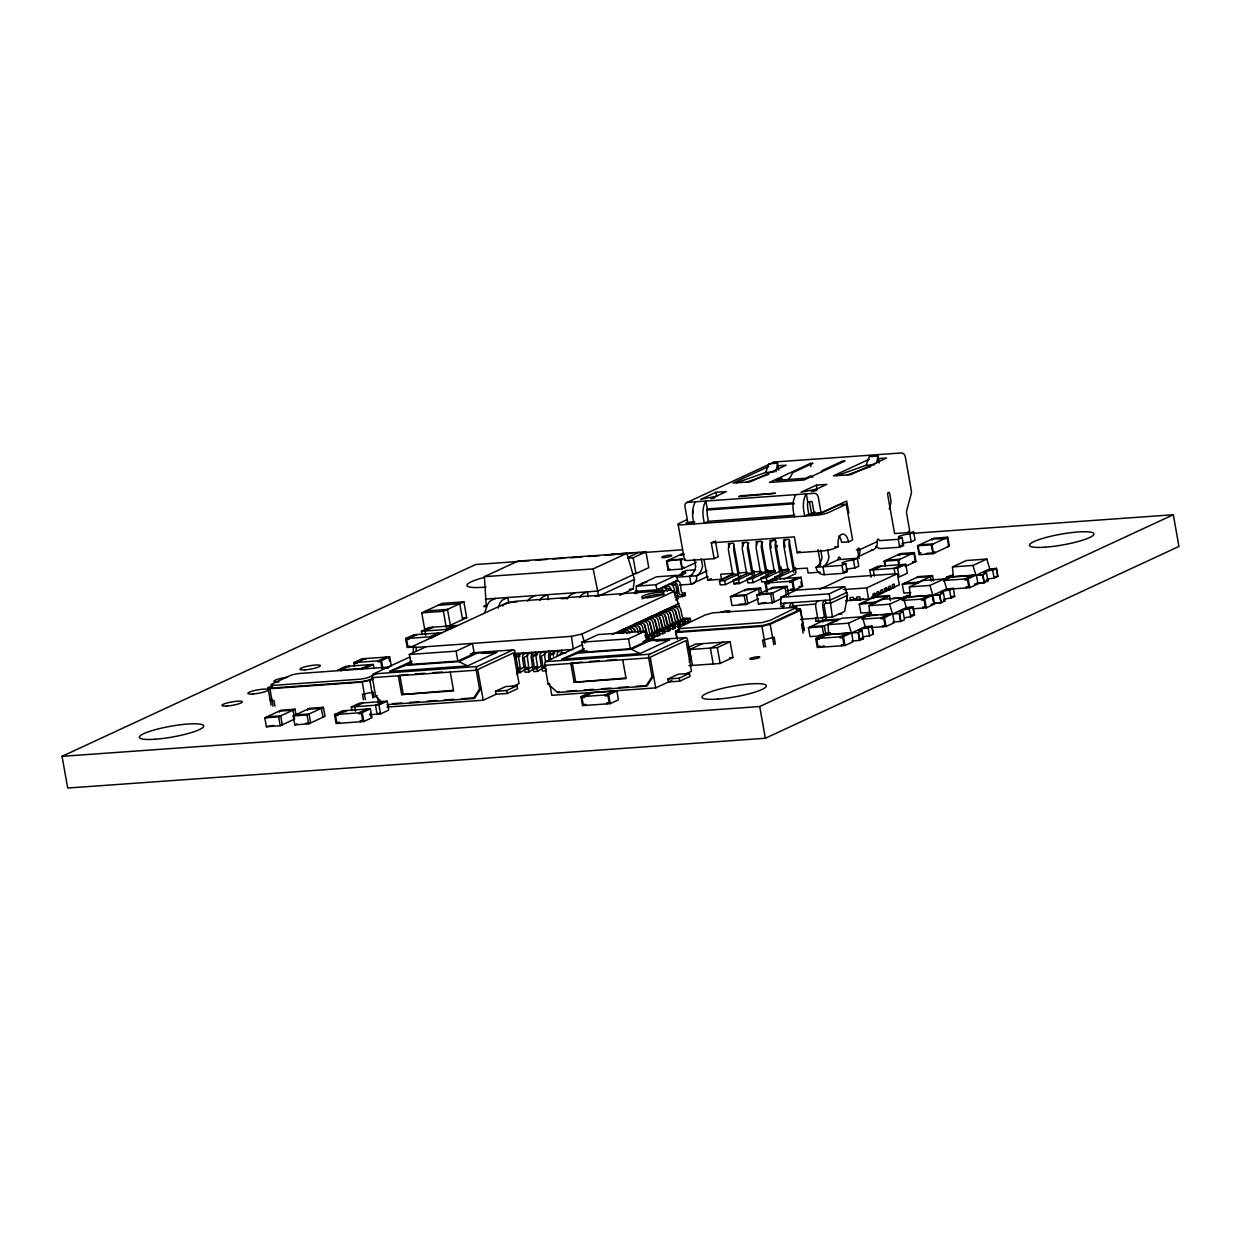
<?xml version="1.0" encoding="UTF-8"?>
<svg xmlns="http://www.w3.org/2000/svg" width="1241" height="1241" viewBox="0 0 1241 1241"><rect width="100%" height="100%" fill="white"/><g stroke="black" fill="none" stroke-linecap="round" stroke-linejoin="round"><path stroke-width="1.5" d="M416.138 651.199L416.2 647.414L413.532 646.096L413.067 653.495M636.214 591.29L636.307 586.155L656.396 576.832L675.942 575.436L677.772 580.168L657.001 589.801L636.214 591.29L636.664 593.756M784.421 606.244L780.946 606.492L780.682 597.293L796.086 590.142L844.625 586.683L847.541 595.323L844.671 611.379L832.385 617.072L824.862 617.615M634.477 593.648L635.252 591.368L637.005 590.39M619.693 595.246L633.143 588.994L634.508 579.438L626.798 553.315L517.978 561.087L484.347 576.677L486.162 604.088M776.044 471.735L777.518 463.188L768.862 463.808L765.65 472.464L736.456 482.796M876.735 462.862L877.93 456.021L869.274 456.641L866.063 465.313L836.868 475.629M676.035 593.881L677.136 588.265M889.223 508.95L890.666 503.675A8.268 6.888 65.1 0 0 890.805 499.875L889.75 493.934A2.048 1.07 85.9 0 0 888.37 492.413A2.048 1.07 85.9 0 0 887.703 494.88L894.59 533.537L913.624 532.172L915.036 540.099L911.204 541.883A7.663 1.272 -10.1 0 0 902.083 543.651M498.153 608.152L499.487 604.367A14.939 7.865 85.9 0 1 502.977 599.775L507.786 597.526L508.655 602.474L504.28 604.507A9.819 5.181 85.9 0 0 503.458 605.05M528.728 666.758L527.394 657.606A3.661 1.924 85.9 0 1 528.449 653.929L531.691 652.394M516.69 674.127L518.474 670.993L515.124 652.161A3.056 1.613 85.9 0 0 513.06 649.896L472.666 652.782M689.158 661.825L690.927 658.676L687.576 639.86A3.056 1.613 85.9 0 0 685.513 637.595L645.118 640.48M473.364 698.512L479.569 689.034L481.105 688.321L474.9 697.799L473.364 698.512L386.99 704.671M645.832 686.195L652.037 676.717L653.573 676.019L647.368 685.482L645.832 686.195L557.535 692.494L548.165 684.132L544.799 665.3A3.056 1.613 85.9 0 1 545.807 661.624L581.641 645.01A3.056 1.613 85.9 0 1 582.681 645.18M523.857 667.131L522.554 657.963A3.661 1.924 85.9 0 1 523.593 654.271L526.851 652.735L527.347 655.512L524.043 657.451L525.424 666.557A3.258 1.722 85.9 0 1 524.617 669.737L520.258 672.606L516.458 672.886M523.795 667.193L519.638 669.892L520.258 672.606M528.635 666.851L524.493 669.551L525.114 672.265L528.93 671.986L533.273 669.132A3.258 1.722 85.9 0 0 534.095 665.936L532.715 656.83L536.003 654.907L535.507 652.13L532.265 653.666A3.661 1.924 85.9 0 0 531.21 657.342L532.529 666.495L528.309 669.287L524.493 669.551M679.479 630.087L678.874 631.188L681.433 631.421L762.827 625.464L770.459 623.339L795.574 611.704L797.451 610.355L796.102 609.75M517.218 669.271L520.119 667.239L518.738 658.226A3.661 1.924 85.9 0 1 519.793 654.55L523.035 653.014M533.149 668.93L536.965 668.666L541.2 665.874L539.866 656.722A3.661 1.924 85.9 0 1 540.921 653.045L544.163 651.509L544.659 654.286L541.371 656.21L542.751 665.316A3.258 1.722 85.9 0 1 541.945 668.511L537.586 671.365L533.77 671.645L533.149 668.93L537.431 665.998L536.065 657.001A3.661 1.924 85.9 0 1 537.105 653.309L540.362 651.773M541.821 668.31L545.621 668.046L546.242 670.76L542.441 671.024L541.821 668.31L545.962 665.61M744.383 542.674L744.057 542.875A6.127 3.227 85.9 0 0 742.32 549.236L746.679 573.807M758.235 541.697L757.91 541.898A6.127 3.227 85.9 0 0 756.172 548.243L760.857 574.676M785.925 539.711L785.6 539.913A6.127 3.227 85.9 0 0 783.862 546.273L788.221 570.844M515.62 657.575L518.676 656.132L518.18 653.355L514.937 654.891A3.661 1.924 85.9 0 0 514.348 655.636M677.322 639.317L676.097 632.491L677.493 631.343L675.476 631.048L676.686 637.874M803.718 629.234L800.073 608.695L798.677 609.858L800.693 610.153L804.354 630.692M483.928 613.488L484.052 613.411A3.335 1.753 85.9 0 0 484.843 612.387L487.372 605.236A14.939 7.865 85.9 0 1 490.847 600.644L495.655 598.395M912.399 533.366L1173.303 514.736L1178.95 546.459L765.356 738.255L67.697 788.035L62.05 756.327L475.644 564.531L529.767 560.668M431.806 628.194L424.593 628.722L421.754 612.852L442.23 603.359L463.87 601.823L466.694 617.677L446.233 627.17L443.394 611.317L463.87 601.823M271.081 705.245L267.963 687.747L273.175 685.327M686.847 502.527L773.857 462.179M768.831 466.414L732.997 483.044L750.309 481.803L786.142 465.189L778.448 465.732M715.979 492.289L700.622 499.409L716.693 496.245L715.979 492.289L726.373 491.545L711.015 498.665L714.583 497.967M271.236 699.241L270.104 699.769A5.631 0.946 -10.1 0 1 272.663 699.908M354.43 666.169L353.794 662.601L361.984 658.8L389.674 656.83L391.272 665.75L386.354 668.03M405.574 638.588L413.765 634.787L441.47 632.817L433.28 636.602L405.574 638.588L407.172 647.507L414.401 646.98M421.444 631.219L429.634 627.434L457.34 625.448L449.149 629.249L421.444 631.219L422.08 634.787M417.24 634.539L409.049 638.339L409.22 639.332L406.629 639.518L407.855 646.452L410.461 646.266L410.631 647.259L505.351 603.514L515.775 601.249L671.04 590.173L673.723 591.492L679.463 606.322M433.093 627.186L424.903 630.971L425.71 635.439M438.011 633.05L429.82 636.85L429.991 637.843L432.597 637.657M453.88 625.697L445.69 629.497L445.86 630.49M373.293 664.416L365.102 668.216L337.412 670.202L345.603 666.401L373.293 664.416L373.929 667.984M353.794 662.601L381.483 660.631L389.674 656.83M687.343 519.545L678.967 523.438A8.966 1.489 -10.1 0 0 681.805 524.834L816.826 515.201A8.966 1.489 -10.1 0 0 827.856 512.812L846.284 504.265L852.629 539.944L848.534 541.852L841.615 542.333A10.207 5.383 85.9 0 0 838.869 536.019M788.562 478.762A17.483 9.214 85.9 0 0 792.487 472.759L812.964 463.265L810.373 463.451L769.42 482.439L804.044 479.972L844.997 460.985L842.406 461.171L821.93 470.665A17.483 9.214 85.9 0 1 821.309 472.216M279.287 712.148L279.116 711.155L292.969 710.162L294.551 719.097L280.218 725.737L266.381 726.73L264.783 717.81L281.164 710.209L295.017 709.216L295.963 714.568M535.476 595.54L530.667 597.805A14.939 7.865 85.9 0 0 527.751 601.156M484.347 576.677L593.151 568.921L626.798 553.315M409.344 654.488L456.083 651.153L472.464 643.567L474.233 653.48L457.851 661.065L411.112 664.4L409.344 654.488L425.725 646.902M264.783 717.81L278.636 716.817L295.017 709.216M381.065 701.227L375.697 696.449L372.347 677.617A3.056 1.613 85.9 0 1 373.355 673.925L409.189 657.311A3.056 1.613 85.9 0 1 410.228 657.497M375.976 673.987L369.399 677.028A7.508 1.257 -10.1 0 1 359.269 679.23L274.602 685.28A7.508 1.257 -10.1 0 1 271.996 683.993L290.068 675.6A7.508 1.257 -10.1 0 1 300.198 673.413L384.881 667.363A7.508 1.257 -10.1 0 1 388.231 668.216M627.822 557.519L639.022 552.323M708.394 521.329L704.299 523.237L703.414 518.273A16.598 8.749 85.9 0 1 705.896 501.038L707.308 508.965A13.527 7.12 85.9 0 0 707.51 516.38L708.394 521.329L794.674 515.186M266.381 726.73L273.609 725.411M373.138 678.067L369.865 679.587A7.508 1.257 -10.1 0 1 359.735 681.79L275.052 687.824A7.508 1.257 -10.1 0 1 272.462 686.537M627.962 558.14L633.143 557.767L645.94 551.826L648.764 567.68L635.966 573.621L632.507 573.869M293.202 715.933L309.583 708.332L323.42 707.339L325.018 716.259L308.637 723.86L294.784 724.853L293.202 715.933L307.039 714.94L323.42 707.339M267.963 687.747A5.631 0.946 -10.1 0 1 269.918 688.708L362.232 682.131A5.631 0.946 -10.1 0 1 369.834 680.471L373.308 678.858M472.588 652.983L496.741 652.363L467.562 665.905L389.658 671.459L411.965 661.112M389.658 671.459L411.841 663.051M575.297 592.702L570.488 594.966A14.939 7.865 85.9 0 0 567.277 598.922M407.544 674.499L398.314 675.756L401.665 694.588L453.601 690.88L450.25 672.048M294.784 724.853L296.832 723.891M869.227 459.263L833.409 475.877L850.721 474.636L886.539 458.022L878.845 458.565M816.392 485.122L801.034 492.243L817.09 489.078L816.392 485.122L826.77 484.378L811.412 491.498L816.78 490.443M633.639 574.49L597.805 591.104L485.278 599.124M334.496 714.583L342.687 710.783L370.392 708.797L371.974 717.717L363.784 721.517L336.078 723.503L334.496 714.583L362.201 712.598L370.392 708.797M351.917 710.535L351.281 706.967L359.471 703.182L387.161 701.196L388.759 710.116L380.568 713.916L369.539 714.707M696.263 562.39L681.93 569.03L668.077 570.022L666.495 561.103L682.876 553.502M375.697 696.449L377.233 695.736M362.93 702.933L354.74 706.718L355.531 711.186M667.177 561.847L668.713 561.134M682.534 554.727L680.999 555.441L680.828 554.448L684.287 554.2M685.327 559.117A8.966 1.489 -10.1 0 0 688.15 560.513L714.118 558.667L711.295 542.813L714.025 541.541M595.215 596.3L598.689 596.052L634.508 579.438M406.97 665.3L458.906 661.593L478.359 652.58M666.495 561.103L682.395 559.164L681.03 560.87L682.271 567.804L683.807 567.09L683.977 568.083M366.917 709.045L358.727 712.846L358.913 713.839L361.503 713.653L362.744 720.587L360.138 720.773L360.324 721.766M383.702 701.444L375.511 705.245L377.093 714.164L380.382 712.644M668.077 570.022L670.124 569.076M351.281 706.967L378.97 704.997L387.161 701.196M401.665 694.588L453.213 690.306M373.355 673.925L477.227 666.51L513.06 649.896M682.659 575.467L682.1 572.287L685.932 570.519L695.456 569.836M636.307 586.155L655.837 584.759L675.942 575.436M808.806 514.177L804.711 516.07L803.827 511.106A16.598 8.749 85.9 0 1 806.293 493.871L807.72 501.798A13.527 7.12 85.9 0 0 807.922 509.213L808.806 514.177L820.922 513.309L839.35 504.761L846.284 504.265M714.118 558.667L718.213 556.775L715.39 540.905M809.628 502.667L811.567 513.572L814.98 511.99M811.567 513.572L821.077 512.89L846.672 501.023L848.797 512.921M679.603 585.023L691.035 584.201L689.624 576.274L692.494 574.94M673.196 584.961L675.507 585.287A1.784 1.489 65.1 0 1 676.081 586.419L677.477 594.237A3.211 2.684 65.1 0 0 678.036 595.649L679.354 596.797A2.451 2.048 65.1 0 0 680.27 596.952L685.404 595.463L684.97 592.996C674.22 601.094 682.333 580.369 672.762 582.494L673.196 584.961L676.066 583.627M706.982 570.938L696.542 575.777L676.283 577.22M775.47 539.137L771.747 540.905A6.127 3.227 85.9 0 0 770.025 547.25L774.368 571.837M416.2 647.414L571.481 636.338L581.889 634.073L673.723 591.492M692.462 583.534L706.393 577.081A7.942 6.624 65.1 0 0 708.161 576.724M549.018 651.153L545.776 652.688A3.661 1.924 85.9 0 0 544.721 656.38L545.559 661.779M704.066 559.707L707.727 580.199L711.217 578.585M557.674 650.548L554.432 652.083A3.661 1.924 85.9 0 0 553.377 655.76L553.439 656.179M675.151 597.495L678.005 596.161L678.455 598.627L675.585 599.961M516.939 671.707L518.474 670.993M581.812 642.186L598.193 634.585L644.932 631.25L646.701 641.163L630.319 648.764L583.565 652.099L581.812 642.186L628.551 638.851L644.932 631.25M707.727 580.199L721.564 579.206L733.214 573.807M739.745 577.918L725.411 584.558L720.214 584.93L719.516 580.974L733.788 574.35L737.247 574.102M719.516 580.974L724.713 580.602L738.969 573.978M612.278 634.461L678.967 603.545M645.056 640.682L669.209 640.061L640.03 653.588L562.126 659.157L584.433 648.81M753.613 570.782L754.264 574.474A2.048 1.07 85.9 0 1 753.597 576.925L739.264 583.58L734.067 583.937L733.369 579.981L747.625 573.358L751.1 573.109M496.028 694.277L495.485 691.299L505.723 686.552L516.985 685.761L517.513 688.724L507.274 693.471L496.028 694.277L483.23 700.219L387.052 707.075M742.894 546.319L742.227 542.612L747.423 542.239L752.713 571.977L754.249 571.263M562.126 659.157L584.309 650.734M733.369 579.981L738.566 579.609L752.822 573.001M711.295 542.813L794.395 536.872L797.218 552.741L799.949 551.469M583.565 652.099L586.853 650.579M512.657 686.568L519.048 683.589L513.588 652.875L477.754 669.488L483.23 700.219M734.067 583.937L737.263 582.463M495.485 691.299L506.747 690.508L516.985 685.761M747.222 578.989L761.478 572.38L766.674 572.008L752.403 578.616L747.222 578.989L747.92 582.96L753.116 582.587L767.45 575.933M756.731 545.342L756.079 541.619L761.26 541.247L766.566 570.984L768.101 570.271M581.92 662.058L570.767 663.454L574.133 682.286L626.069 678.579L622.703 659.747M779.705 575.684L766.969 581.595L761.772 581.967L761.059 577.996L775.33 571.387M771.25 548.072L769.916 540.626L775.113 540.254L780.418 569.991L781.954 569.278M761.059 577.996L766.255 577.639L780.527 571.015M782.714 571.232L787.833 568.859M758.406 598.736L745.825 604.569L731.973 605.561L730.391 596.642L746.772 589.041L760.624 588.063L761.571 593.415M848.534 541.852A10.207 5.383 85.9 0 0 841.662 534.313A10.207 5.383 85.9 0 0 838.295 546.598L834.2 548.491A8.966 1.489 -10.1 0 1 823.186 550.88L797.218 552.741M775.377 579.656L774.911 577.018L789.183 570.395M785.103 547.079L783.769 539.649L788.966 539.277L794.256 568.999L795.791 568.3M766.721 591.988L765.123 583.068L773.314 579.268L801.019 577.298L802.601 586.217L794.426 590.018L787.182 590.53M548.165 684.132L549.701 683.419M649.322 637.393L647.073 638.432L647.352 641.225L649.601 640.17L649.322 637.393L645.646 637.285M644.824 635.857L652.192 636.059L654.441 635.02L654.721 637.796L648.748 638.743M639.006 622.067L644.513 621.71A3.661 3.056 65.1 0 1 647.709 624.471L649.726 633.406L657.311 633.686L659.56 632.646L659.84 635.423L653.883 636.369M644.141 619.693L649.632 619.337A3.661 3.056 65.1 0 1 652.828 622.082L654.845 631.033L662.43 631.312L664.68 630.273L664.974 633.05L659.002 633.996M649.26 617.32L654.767 616.948A3.661 3.056 65.1 0 1 657.947 619.709L659.964 628.66L667.549 628.939L669.814 627.899L670.093 630.676L664.121 631.622M654.379 614.947L659.886 614.574A3.661 3.056 65.1 0 1 663.082 617.335L665.083 626.286L672.684 626.565L674.933 625.526L675.213 628.303L669.24 629.234M659.995 615.35L659.498 612.573L665.005 612.201A3.661 3.056 65.1 0 1 668.201 614.962L670.202 623.897L677.803 624.192L680.052 623.137L680.332 625.929L674.359 626.86M665.114 612.976L664.618 610.2L670.124 609.827A3.661 3.056 65.1 0 1 673.32 612.589L675.321 621.524L682.922 621.819L685.172 620.764L685.451 623.556L679.479 624.487M670.233 610.603L669.737 607.826L675.244 607.454A3.661 3.056 65.1 0 1 678.439 610.215L680.456 619.15L688.041 619.445L690.291 618.39L690.57 621.183L684.613 622.113M774.911 577.018L780.108 576.646L794.38 570.022M730.391 596.642L744.243 595.649L760.624 588.063M579.438 652.999L631.374 649.291L650.827 640.263M784.002 579.128L795.14 573.962A2.048 1.07 85.9 0 0 795.822 571.512L795.155 567.82M675.476 631.048L678.858 629.482M820.301 565.26L816.004 567.261A7.942 6.624 65.1 0 0 824.334 574.692L843.384 573.326L847.215 571.558L845.804 563.616A7.663 1.272 -10.1 0 1 843.151 562.313A7.663 1.272 -10.1 0 1 853.482 560.063L857.314 558.279L858.741 566.206L854.894 567.99A7.663 1.272 -10.1 0 0 845.773 569.759M781.334 598.627L772.274 602.831L758.422 603.824L756.824 594.889L773.205 587.303L787.058 586.31L788.655 595.23M797.56 577.546L789.369 581.346L789.54 582.339L792.146 582.153L793.371 589.087L790.781 589.273L790.951 590.266M574.133 682.286L625.681 678.005M824.334 574.692L822.923 566.765L838.28 559.644L857.314 558.279M875.572 546.242A9.804 8.175 65.1 0 0 880.645 548.584L899.678 547.219L903.526 545.435L902.114 537.508L898.267 539.292L879.233 540.657A2.048 1.07 85.9 0 0 877.852 539.137A2.048 1.07 85.9 0 0 877.185 541.603L859.78 549.67L856.321 549.918M765.123 583.068L792.828 581.098L801.019 577.298M557.535 692.494L559.07 691.795M756.824 594.889L770.677 593.912L787.058 586.31M857.748 556.883L873.416 549.623M545.807 661.624L649.679 654.209L685.513 637.595M758.422 603.824L765.666 602.49M820.689 550.073L822.054 557.705A19.142 10.083 85.9 0 1 816.004 567.261L841.972 565.4L845.804 563.616M902.114 537.508A7.663 1.272 -10.1 0 1 899.461 536.19A7.663 1.272 -10.1 0 1 909.793 533.956L913.624 532.172M580.959 696.697L589.149 692.912L616.855 690.927L618.437 699.846L610.246 703.647L582.556 705.617L580.959 696.697L608.664 694.727L616.855 690.927M687.498 647.849L695.487 644.126L730.111 641.659L732.95 657.513L720.152 663.454L688.988 665.672M592.624 692.664L584.433 696.465L584.604 697.442L582.013 697.628L583.239 704.578L585.845 704.392L586.016 705.384M785.615 603.157L784.265 603.809A5.119 2.699 85.9 0 0 782.776 608.447M692.447 665.424L689.624 649.57L702.422 643.645M819.82 589.242L845.416 577.375L897.352 573.668L899.337 584.806L868.622 599.062L845.54 600.706M885.081 566.532L884.119 561.18L900.501 553.579L914.353 552.586L915.936 561.521L905.123 566.532M917.502 545.792L933.884 538.191L947.721 537.213L949.318 546.133L932.937 553.719L919.085 554.711L917.502 545.792L931.339 544.799L947.721 537.213M900.159 554.805L898.624 555.518L898.453 554.525L914.012 553.827L915.253 560.761L913.888 562.468M815.337 604.041L792.053 606.104A2.048 1.07 85.9 0 0 791.339 607.501M871.12 577.22L869.848 570.084L878.039 566.284L905.744 564.314L907.326 573.233L899.136 577.034L897.553 568.114L905.744 564.314M881.498 566.036L873.307 569.836L874.409 576.026M884.119 561.18L897.972 560.187L914.353 552.586M723.193 642.155L710.395 648.097L713.218 663.951M780.682 597.293L829.236 593.818L844.625 586.683M689.391 659.39L690.927 658.676M919.426 553.486L920.962 552.772M689.624 649.57L717.314 647.6L730.111 641.659M818.517 600.799L817.152 601.466A5.119 2.699 85.9 0 0 815.709 606.756L817.493 616.963L815.523 618.282L816.051 621.26L822.985 620.764L822.457 617.785L824.427 616.467L822.643 606.275A5.119 2.699 85.9 0 1 824.086 600.97L825.436 600.303L825.963 603.281L824.939 603.762A2.048 1.07 85.9 0 0 824.272 606.213L825.948 615.629A3.568 1.877 85.9 0 1 824.769 619.926L808.418 627.698L810.016 636.617L823.853 635.64L822.271 626.721L838.652 619.119L824.8 620.112M676.097 632.491L761.943 626.364L770.196 624.285L800.693 610.153M847.014 592.345L830.632 599.93L780.418 603.514M847.541 595.323L831.16 602.909L825.963 603.281M667.953 678.998L678.191 674.251L689.438 673.444L689.965 676.423L679.727 681.169L668.48 681.976L667.953 678.998L679.199 678.191L689.438 673.444M843.554 589.553L866.637 587.908L897.352 573.668M549.996 685.125L551.811 695.317L655.682 687.902L671.893 680.394M685.125 674.251L691.516 671.288L686.04 640.558L650.206 657.187L655.682 687.902M853.855 600.411L853.296 597.293L850.054 597.526L850.612 600.644L856.926 598.984L853.684 599.217M857.112 600.179L860.354 599.946L859.796 596.828L856.554 597.061L857.112 600.179L860.184 598.751M860.354 599.946L863.426 598.519M816.051 621.26L817.85 620.422A3.568 1.877 85.9 0 0 818.486 619.848M875.417 596.238L873.493 597.123L872.95 594.005L874.858 593.105L875.417 596.238L871.958 596.471M877.34 595.339L879.264 594.455L878.706 591.337L876.782 592.221L877.34 595.339L873.881 595.587M881.172 593.555L883.096 592.671L882.537 589.553L880.629 590.437L881.172 593.555L875.991 593.927M888.851 590.002L890.774 589.118L890.216 585.985L888.308 586.884L888.851 590.002L885.391 590.251M871.275 612.294L860.882 613.038L859.284 604.119L875.665 596.518L889.518 595.525L890.48 600.877M910.801 592.609L903.882 593.089L902.285 584.17L918.666 576.584L932.518 575.591L933.465 580.943M889.518 595.525L873.137 603.126L859.284 604.119M932.518 575.591L916.137 583.192L902.285 584.17M827.98 624.657L841.801 618.251L862.278 616.793L865.241 626.612L851.419 633.019L848.456 623.199L827.98 624.657L828.755 634.554M909.405 586.9L923.226 580.493L943.718 579.02L946.666 588.855L932.86 595.261L929.897 585.442L909.405 586.9L910.18 596.797M946.526 577.298L953.259 576.817L952.483 566.92L966.305 560.513L986.797 559.055L989.76 568.874L976.14 575.188L982.872 574.707L984.284 582.634L978.435 583.053M869.863 615.583L869.088 605.686L882.894 599.279L903.386 597.821L906.349 607.64L913.081 607.159L914.493 615.086L910.661 616.87A6.127 1.024 -10.1 0 0 904.627 617.909M815.725 638.588L823.915 634.787L851.605 632.801L853.203 641.721L845.012 645.522L817.307 647.507L815.725 638.588L843.415 636.602L851.605 632.801M848.456 623.199L864.946 615.753L892.636 613.783L894.234 622.703L886.043 626.503L871.244 627.558M869.088 605.686L889.564 604.227L905.232 597.076M929.897 585.442L948.682 576.925L976.372 574.955L977.97 583.875L969.779 587.676L953.088 588.855M952.483 566.92L972.975 565.462L986.797 559.055M827.375 634.539L819.184 638.339L819.355 639.332L816.764 639.518L818.005 646.452L820.596 646.266L820.766 647.259L824.055 645.739M861.859 618.545L868.405 615.505L868.576 616.498M902.145 599.868L908.691 596.828L908.862 597.821M944.122 581.471L943.951 580.478L952.142 576.677L952.312 577.67M848.146 633.05L839.955 636.85L840.141 637.843L842.732 637.657L843.973 644.591L841.367 644.777L841.553 645.77M862.107 619.166L884.445 617.584L892.636 613.783M902.393 600.489L924.731 598.891L932.922 595.106L934.52 604.026L926.329 607.811L913.423 608.742M943.951 580.478L968.182 578.756L976.372 574.955M906.349 607.64L892.527 614.047L889.564 604.227M861.999 630.754L858.167 632.538L859.579 640.465L863.41 638.696L861.999 630.754A6.127 1.024 -10.1 0 1 859.873 629.714A6.127 1.024 -10.1 0 1 868.142 627.915L871.989 626.131L873.4 634.058L869.553 635.842A6.127 1.024 -10.1 0 0 862.262 637.254M903.107 611.782L899.26 613.566L900.671 621.493L904.518 619.724L903.107 611.782A6.127 1.024 -10.1 0 1 900.982 610.727A6.127 1.024 -10.1 0 1 909.25 608.943L913.081 607.159M910.087 595.215A6.127 1.024 -10.1 0 1 907.078 595.587L903.231 597.371L939.592 594.78L943.439 592.996L944.851 600.923L941.004 602.707L933.356 603.25M943.439 592.996A6.127 1.024 -10.1 0 1 941.314 591.941A6.127 1.024 -10.1 0 1 949.567 590.158L953.414 588.374L954.624 596.394M972.975 565.462L975.938 575.281L982.67 574.8L986.517 573.016L987.929 580.959L984.082 582.727L976.434 583.286M986.517 573.016A6.127 1.024 -10.1 0 1 984.392 571.977A6.127 1.024 -10.1 0 1 992.66 570.177L996.492 568.394L997.904 576.32L994.072 578.104A6.127 1.024 -10.1 0 0 986.766 579.516M943.687 599.496A6.127 1.024 -10.1 0 1 950.994 598.084L954.825 596.3L950.994 596.58M62.05 756.327L759.709 706.532L1173.303 514.736M746.849 482.051L768.737 474.31M847.246 474.884L870.965 466.492M765.65 472.464L774.306 471.859M866.063 465.313L874.719 464.692M707.308 508.965L793.573 502.807M807.72 501.798L812.048 501.488L814.158 513.386M706.781 510.004L794.38 503.753M694.712 521.918L687.778 522.399L684.954 506.545A4.08 3.397 65.1 0 1 687.716 502.341L814.096 493.313A4.08 3.397 65.1 0 1 818.253 497.036L821.077 512.89M685.901 522.942L694.557 522.321M611.317 554.293L645.94 551.826M535.554 560.249L547.157 559.427M552.959 559.008L564.546 558.186M570.348 557.767L581.936 556.945M587.738 556.526L599.325 555.704M605.127 555.285L614.791 554.603M622.517 554.044L632.181 553.362M639.922 552.803L682.426 549.763M834.836 546.847L838.295 546.598M668.542 560.156L682.395 559.164M926.329 553.393L934.985 552.772L934.799 551.78L933.263 552.493L932.038 545.559L933.387 543.853L919.55 544.846L918.185 546.536L919.116 551.749M733.664 573.326L720.68 574.257L721.564 579.206M747.516 572.349L738.86 572.954L733.571 543.232L728.374 543.605L729.041 547.312M752.713 571.977L761.369 571.356M766.566 570.984L775.222 570.364M780.418 569.991L789.074 569.371M794.256 568.999L807.239 568.083L808.124 573.032L820.254 572.163M912.476 561.754L915.936 561.521M767.326 572.334L775.02 571.775M675.631 581.16C684.427 578.895 677.4 595.308 684.97 592.996M668.666 584.34C675.244 583.068 674.282 592.965 675.616 596.3M869.848 570.084L897.553 568.114M629.327 589.273L633.143 588.994M662.011 587.474L665.44 588.094L667.27 591.181M774.368 580.199L776.959 580.012L776.788 579.035L768.598 582.82L768.768 583.813L766.178 583.999L767.403 590.933M438.135 605.267L459.775 603.715L462.598 619.569M507.352 602.568L516.985 601.885M561.32 598.72L567.09 598.317M989.542 568.967L996.492 568.394M425.849 610.96L447.489 609.409L450.328 625.278M421.754 612.852L443.394 611.317M916.618 577.53L930.471 576.538L931.262 581.005M799.142 586.466L802.601 586.217M683.139 595.618L685.404 595.463M675.802 596.316L678.005 596.161M974.03 575.421L946.325 577.391L950.156 575.622A6.127 1.024 -10.1 0 0 953.166 575.235M994.77 576.631L997.702 576.413L996.29 568.487M463.095 617.94L466.694 617.677M887.315 589.351L890.774 589.118M974.495 584.123L977.97 583.875M672.001 606.771L677.508 606.415A3.661 3.056 65.1 0 1 680.688 609.176L682.674 618.08L690.291 618.39M879.636 592.919L883.096 592.671M946.464 588.948L953.414 588.374M666.882 609.145L672.374 608.788A3.661 3.056 65.1 0 1 675.569 611.549L677.539 620.453L685.172 620.764M739.217 604.243L747.873 603.622L746.291 594.703L732.438 595.696L732.609 596.688M661.748 611.518L667.255 611.161A3.661 3.056 65.1 0 1 670.45 613.923L672.42 622.827L680.052 623.137M656.629 613.907L662.136 613.535A3.661 3.056 65.1 0 1 665.331 616.296L667.301 625.2L674.933 625.526M903.448 597.278L939.794 594.687L941.205 602.614L935.357 603.033M651.509 616.281L657.016 615.908A3.661 3.056 65.1 0 1 660.212 618.67L662.182 627.574L669.814 627.899M932.239 596.145L929.649 596.332L929.462 595.354L921.272 599.139L921.458 600.132L924.049 599.946L925.29 606.896L922.683 607.066L922.87 608.059M646.39 618.654L651.897 618.282A3.661 3.056 65.1 0 1 655.093 621.043L657.063 629.963L664.68 630.273M796.257 608.974L800.073 608.695M641.271 621.027L646.763 620.655A3.661 3.056 65.1 0 1 649.958 623.416L651.944 632.336L659.56 632.646M636.152 623.401L641.644 623.029A3.661 3.056 65.1 0 1 644.839 625.79L646.809 634.709L654.441 635.02M633.887 624.44L639.394 624.083A3.661 3.056 65.1 0 1 642.59 626.845L643.722 632.181M631.017 625.774L636.524 625.402A3.661 3.056 65.1 0 1 639.72 628.163L640.511 631.871M931.06 604.274L934.52 604.026M628.768 626.814L634.275 626.457A3.661 3.056 65.1 0 1 637.471 629.218L638.262 632.91M906.147 607.733L912.88 607.252L914.291 615.179L911.375 615.396M625.898 628.148L631.405 627.791A3.661 3.056 65.1 0 1 634.601 630.537L634.709 630.955M623.649 629.203L629.156 628.83A3.661 3.056 65.1 0 1 632.352 631.591L632.46 631.995M838.528 614.233L842.003 613.985M620.779 630.521L626.286 630.164A3.661 3.056 65.1 0 1 629.482 632.926L629.59 633.329M618.53 631.576L624.037 631.204A3.661 3.056 65.1 0 1 627.062 633.53M800.398 619.352L822.457 617.785M615.66 632.894L621.167 632.538A3.661 3.056 65.1 0 1 623.091 633.375M877.278 615.133L862.914 616.156L866.745 614.388A6.127 1.024 -10.1 0 0 871.322 613.706M881.094 614.869L899.477 613.473L900.888 621.4L893.024 622.051M910.677 615.365L914.493 615.086M808.418 627.698L822.271 626.721M470.494 653.743L474.233 653.48M642.962 641.426L646.701 641.163M481.539 653.449L496.741 652.363M655.9 641.008L669.209 640.061M865.039 626.705L871.989 626.131M354.833 663.532L357.424 663.346L357.253 662.353L365.443 658.552L365.614 659.545M513.805 653.666L573.264 649.431L571.481 636.338M514.875 656.411L520.057 656.039M532.187 655.17L537.322 654.814M549.515 653.929L554.587 653.573M560.343 653.169L566.098 652.75M818.982 635.175L822.442 634.927M851.915 641.023L859.78 640.372L858.369 632.445L821.806 635.128L825.653 633.36A6.127 1.024 -10.1 0 0 830.213 632.677M415.239 673.956L424.856 673.258M432.551 672.715L442.168 672.033M589.615 661.5L599.232 660.817M606.927 660.274L616.544 659.576M372.347 677.617L476.218 670.202A3.056 1.613 85.9 0 1 477.227 666.51M544.799 665.3L648.671 657.901A3.056 1.613 85.9 0 1 649.679 654.209M517.001 668.356L520.832 668.077M524.664 667.798L528.495 667.534M532.327 667.255L538.082 666.851M541.914 666.572L545.745 666.293M729.475 657.761L732.95 657.513M392.373 703.678L401.975 702.995M409.639 702.453L419.241 701.77M426.92 701.212L436.522 700.529M444.2 699.986L453.787 699.303M461.466 698.761L474.9 697.799M566.749 691.237L576.351 690.554M584.03 690.012L593.617 689.329M601.296 688.771L610.898 688.088M618.576 687.545L628.179 686.862M635.842 686.304L647.368 685.482M295.249 714.971L309.087 713.994L310.684 722.914L305.488 723.286M343.726 711.714L346.332 711.527L346.146 710.535L337.955 714.335L338.141 715.328L335.535 715.514L336.776 722.448L339.367 722.262L339.553 723.255M802.105 623.82L803.129 623.789L801.608 624.502L803.144 633.127M675.306 610.231L677.974 619.538A3.258 2.715 65.1 0 0 678.998 621.167M670.187 612.604L672.839 621.912A3.258 2.715 65.1 0 0 673.879 623.54M665.052 614.978L667.72 624.285A3.258 2.715 65.1 0 0 669.039 626.162M659.933 617.366L662.601 626.658A3.258 2.715 65.1 0 0 663.919 628.535M654.814 619.74L657.482 629.032A3.258 2.715 65.1 0 0 659.111 631.111M649.695 622.113L652.363 631.405A3.258 2.715 65.1 0 0 653.976 633.484M644.575 624.487L647.244 633.779A3.258 2.715 65.1 0 0 649.183 636.028M639.456 626.86L641.333 632.538M634.322 629.234L635.19 629.978M629.203 631.607L630.071 632.352M661.577 591.352L659.591 591.274L659.142 588.808L662.167 589.149L664.121 591.538M631.374 649.291L640.03 653.588M458.906 661.593L467.562 665.905M581.889 634.073L584.79 643.071M671.071 589.366L669.24 586.279L665.812 585.659L666.246 588.141L668.542 588.451A1.784 1.489 65.1 0 1 669.132 589.599M655.837 584.759L657.001 589.801M829.236 593.818L832.385 617.072M536.965 668.666L537.586 671.365M528.309 669.287L528.93 671.986M593.151 568.921L598.689 596.052M992.66 570.177L994.072 578.104M982.67 574.8L984.082 582.727M973.084 576.196L972.913 575.204L964.722 579.004L964.893 579.981L967.499 579.795L968.74 586.745L966.134 586.931L966.32 587.924M968.182 578.756L969.779 587.676M947.271 547.079L948.62 545.373L947.395 538.439L931.836 539.137L932.007 540.13M949.567 590.158L950.994 598.084M931.339 544.799L932.937 553.719M939.592 594.78L941.004 602.707M932.549 597.883L933.17 601.358M924.731 598.891L926.329 607.811M909.793 533.956L911.204 541.883M918.356 583.223L918.185 582.231L904.332 583.223L904.518 584.216M898.267 539.292L899.678 547.219M902.455 565.555L902.269 564.562L894.078 568.362L895.195 574.552M909.25 608.943L910.661 616.87M899.275 564.407L898.655 560.948L900.02 559.241L886.167 560.234L886.353 561.227M897.972 560.187L898.918 565.539M877.93 456.021L879.171 462.971M884.817 561.925L885.422 565.4M887.656 597.464L887.47 596.487L873.617 597.464L873.804 598.457M889.363 615.024L889.177 614.031L880.986 617.832L881.172 618.809L883.763 618.639L885.004 625.573L882.398 625.759L882.584 626.752M884.445 617.584L886.043 626.503M875.37 603.173L875.184 602.18L861.332 603.157L861.518 604.15M866.637 587.908L868.622 599.062M871.771 626.224L873.199 634.151M859.144 558.543L857.733 550.616A2.048 1.07 85.9 0 1 858.4 548.165A2.048 1.07 85.9 0 1 859.78 549.67A8.175 6.81 65.1 0 1 858.183 556.154M868.142 627.915L869.553 635.842M853.482 560.063L854.894 567.99M841.972 565.4L843.384 573.326M846.812 597.759L847.37 600.877M843.415 636.602L845.012 645.522M827.623 549.577L828.972 557.209A19.142 10.083 85.9 0 1 822.923 566.765M810.373 463.451L810.931 466.632M836.775 621.058L836.605 620.066L822.752 621.058L822.923 622.051M817.99 549.685L820.658 564.593M825.901 634.678L824.319 625.759L810.466 626.752L810.652 627.744M794.333 516.814L793.449 511.85A16.598 8.749 85.9 0 1 795.915 494.616M800.941 581.827L801.562 585.287M777.518 463.188L778.759 470.137M793.744 572.318L789.059 545.9A6.127 3.227 85.9 0 1 789.788 540.812M792.828 581.098L794.426 590.018M793.077 605.624L792.549 602.661L791.184 603.328A5.119 2.699 85.9 0 0 789.695 607.283M786.422 595.184L785.01 587.257L771.157 588.25L771.344 589.242M780.977 566.966L781.97 572.489A2.048 1.07 85.9 0 1 781.303 574.955M779.891 573.311L775.206 546.893A6.127 3.227 85.9 0 1 776.245 541.293M780.108 576.646L780.573 579.283M774.322 601.885L772.724 592.965L758.871 593.943L759.058 594.935M767.465 569.805L768.117 573.482A2.048 1.07 85.9 0 1 767.993 575.235M770.677 593.912L772.274 602.831M766.054 574.304L761.369 547.87A6.127 3.227 85.9 0 1 762.734 541.852M766.255 577.639L766.969 581.595M775.392 644.126L774.151 637.222L762.61 640.154L763.836 647.042M770.196 624.285L773.857 644.824M759.678 595.199L758.577 589.01L744.724 590.002L744.895 590.995M761.943 626.364L765.604 646.918M752.201 575.297L747.516 548.863A6.127 3.227 85.9 0 1 748.881 542.844M752.403 578.616L753.116 582.587M744.243 595.649L745.825 604.569M738.348 576.274L733.664 549.856A6.127 3.227 85.9 0 1 734.145 545.357M738.566 579.609L739.264 583.58M759.709 706.532L765.356 738.255M732.826 574.8L728.467 550.228A6.127 3.227 85.9 0 1 730.204 543.868M724.713 580.602L725.411 584.558M717.314 647.6L720.152 663.454M692.587 510.02L693.192 513.417M701.243 558.605L702.608 566.237A19.142 10.083 85.9 0 1 696.542 575.777A7.942 6.624 65.1 0 1 691.035 584.201M693.921 523.981L693.036 519.017A16.598 8.749 85.9 0 1 695.503 501.783M694.324 559.102L695.674 566.718A19.142 10.083 85.9 0 1 689.624 576.274M678.098 524.276L684.458 559.955M680.347 560.11L681.93 569.03M682.1 594.33L682.534 596.797M667.487 563.585L668.418 568.797M679.199 678.191L679.727 681.169M633.143 557.767L635.966 573.621M648.671 657.901L652.037 676.717M628.551 638.851L630.319 648.764M613.566 692.168L613.395 691.175L605.205 694.976L605.375 695.968L607.981 695.782L609.207 702.716L606.616 702.902L606.787 703.895M608.664 694.727L610.246 703.647M588.296 596.797L587.412 591.848L582.603 594.098A14.939 7.865 85.9 0 0 579.687 597.448M572.303 662.741L575.669 681.573M548.475 599.636L547.591 594.687L542.782 596.937A14.939 7.865 85.9 0 0 539.866 600.303M506.747 690.508L507.274 693.471M476.218 670.202L479.569 689.034M456.083 651.153L457.851 661.065M399.85 675.042L403.201 693.874M388.991 657.885L389.612 661.344M386.385 658.071L386.215 657.078L378.024 660.879L378.195 661.856L380.801 661.67L382.026 668.62M381.483 660.631L382.755 667.767M378.97 704.997L380.568 713.916M377.543 697.426L378.443 702.53M370.004 665.657L369.834 664.664L361.643 668.465L361.814 669.457M374.068 697.442L373.107 691.982L371.974 692.509A5.631 0.946 -10.1 0 0 364.373 694.153L362.465 694.293L363.442 699.753M369.834 680.471L372.952 697.969M370.314 713.327L370.935 716.786M362.232 682.131L365.35 699.614M362.201 712.598L363.784 721.517M349.233 667.146L349.062 666.153L340.872 669.954L341.042 670.947M322.97 717.205L321.372 708.285L307.535 709.278L307.706 710.271M307.039 714.94L308.637 723.86M282.265 724.791L280.683 715.871L266.831 716.848L267.017 717.841M278.636 716.817L280.218 725.737M274.944 706.067L273.966 700.607L272.058 700.746A5.631 0.946 -10.1 0 0 272.632 700.405M269.918 688.708L273.036 706.207M550.57 659.374L550.073 655.419L553.331 653.666L552.834 650.889L549.577 652.425A3.661 1.924 85.9 0 0 548.538 656.101L549.375 661.515M558.714 655.419L561.987 653.045L561.49 650.268L558.248 651.804A3.661 1.924 85.9 0 0 557.193 655.481L557.24 655.9M688.041 619.445L688.321 622.222M682.922 621.819L683.202 624.595M677.803 624.192L678.082 626.969M672.684 626.565L672.963 629.342M667.549 628.939L667.829 631.716M662.43 631.312L662.71 634.089M657.311 633.686L657.59 636.478M652.192 636.059L652.471 638.851M486.022 587.04A32.669 5.445 -10.1 0 1 467.004 585.535A32.669 5.445 -10.1 0 1 483.354 577.639M720.711 612.294A5.104 0.853 -10.1 0 1 728.638 610.758A5.104 0.853 -10.1 0 1 727.521 612.309M682.302 575.002A5.104 0.853 -10.1 0 1 682.395 573.482M642.388 584.232A5.104 0.853 -10.1 0 1 646.825 582.184M486.301 606.694A5.104 0.853 -10.1 0 1 486.394 605.174M658.382 629.125A5.104 0.853 -10.1 0 1 656.52 629.761M892.651 598.643A5.104 0.853 -10.1 0 1 898.717 597.743A5.104 0.853 -10.1 0 1 899.461 598.658M278.915 681.914A10.378 1.737 -10.1 0 1 274.913 680.332A10.378 1.737 -10.1 0 1 287.726 677.245M777.378 546.723A2.048 1.07 85.9 0 1 777.378 545.42M740.412 575.452A2.048 1.07 85.9 0 1 739.993 577.732M838.28 559.644A2.048 1.07 85.9 0 1 838.947 557.178A2.048 1.07 85.9 0 1 840.328 558.698M782.264 478.793A17.483 9.214 85.9 0 1 781.241 477.987L776.121 480.36L805.549 478.266L810.668 475.892A17.483 9.214 85.9 0 0 812.746 477.258M772.491 463.312A4.08 3.397 65.1 0 1 774.741 461.978L901.106 452.965A4.08 3.397 65.1 0 1 905.278 456.688L911.282 490.381A8.268 6.888 65.1 0 1 911.142 494.166L906.83 510.004A8.268 6.888 65.1 0 0 906.69 513.79L909.513 529.643A2.048 1.706 65.1 0 1 908.133 531.753M877.185 541.603A8.175 6.81 65.1 0 1 871.663 550.027M903.526 545.435A7.663 1.272 -10.1 0 1 900.795 545.435M682.1 572.287A7.663 1.272 -10.1 0 1 684.753 573.606A7.663 1.272 -10.1 0 1 674.421 575.855M847.215 571.558A7.663 1.272 -10.1 0 1 844.485 571.543M642.171 598.938A11.231 1.877 -10.1 0 1 653.355 595.122A11.231 1.877 -10.1 0 1 664.307 595.153M863.41 638.696A6.127 1.024 -10.1 0 1 860.649 638.541M944.851 600.923A6.127 1.024 -10.1 0 1 943.61 600.97M987.929 580.959A6.127 1.024 -10.1 0 1 985.742 580.943M502.496 606.151A9.819 5.181 85.9 0 1 503.21 605.282M678.331 627.713L680.921 628.52L762.315 622.563L770.661 620.128L796.924 607.268L712.83 612.837L705.183 614.962L678.331 627.713M866.885 627.155L868.855 626.86L866.978 627.093M907.993 608.183L909.963 607.888L908.086 608.121M948.31 589.397L950.28 589.103L948.31 589.397M991.388 569.417L993.374 569.123L991.388 569.417M740.753 495.733L738.705 496.695L775.377 493.266L740.753 495.733M886.384 587.769L884.461 588.653L885.019 591.786L886.943 590.887L886.384 587.769M894.063 584.201L892.139 585.1L892.698 588.218L894.621 587.334L894.063 584.201M1045.403 547.172A32.669 5.445 -10.1 0 0 1093.957 534.064A32.669 5.445 -10.1 0 0 1045.977 537.477A32.669 5.445 -10.1 0 0 1045.403 547.172M717.794 699.086A32.669 5.445 -10.1 0 0 766.364 685.978A32.669 5.445 -10.1 0 0 718.384 689.407A32.669 5.445 -10.1 0 0 717.794 699.086M155.156 739.233A32.669 5.445 -10.1 0 0 203.726 726.125A32.669 5.445 -10.1 0 0 155.746 729.553A32.669 5.445 -10.1 0 0 155.156 739.233M664.199 557.597A5.104 0.853 -10.1 0 0 671.784 555.549A5.104 0.853 -10.1 0 0 664.292 556.077A5.104 0.853 -10.1 0 0 664.199 557.597M752.217 659.188A5.104 0.853 -10.1 0 0 759.802 657.141A5.104 0.853 -10.1 0 0 752.31 657.668A5.104 0.853 -10.1 0 0 752.217 659.188M226.917 706.036A10.378 1.737 -10.1 0 0 242.336 701.879A10.378 1.737 -10.1 0 0 227.103 702.964A10.378 1.737 -10.1 0 0 226.917 706.036M252.916 693.983A10.378 1.737 -10.1 0 0 268.335 689.81A10.378 1.737 -10.1 0 0 253.102 690.896A10.378 1.737 -10.1 0 0 252.916 693.983M304.929 669.861A10.378 1.737 -10.1 0 0 320.349 665.703A10.378 1.737 -10.1 0 0 305.115 666.789A10.378 1.737 -10.1 0 0 304.929 669.861M647.259 597.681A11.231 1.877 -10.1 0 0 663.951 593.167A11.231 1.877 -10.1 0 0 647.461 594.346A11.231 1.877 -10.1 0 0 647.259 597.681"/></g></svg>
